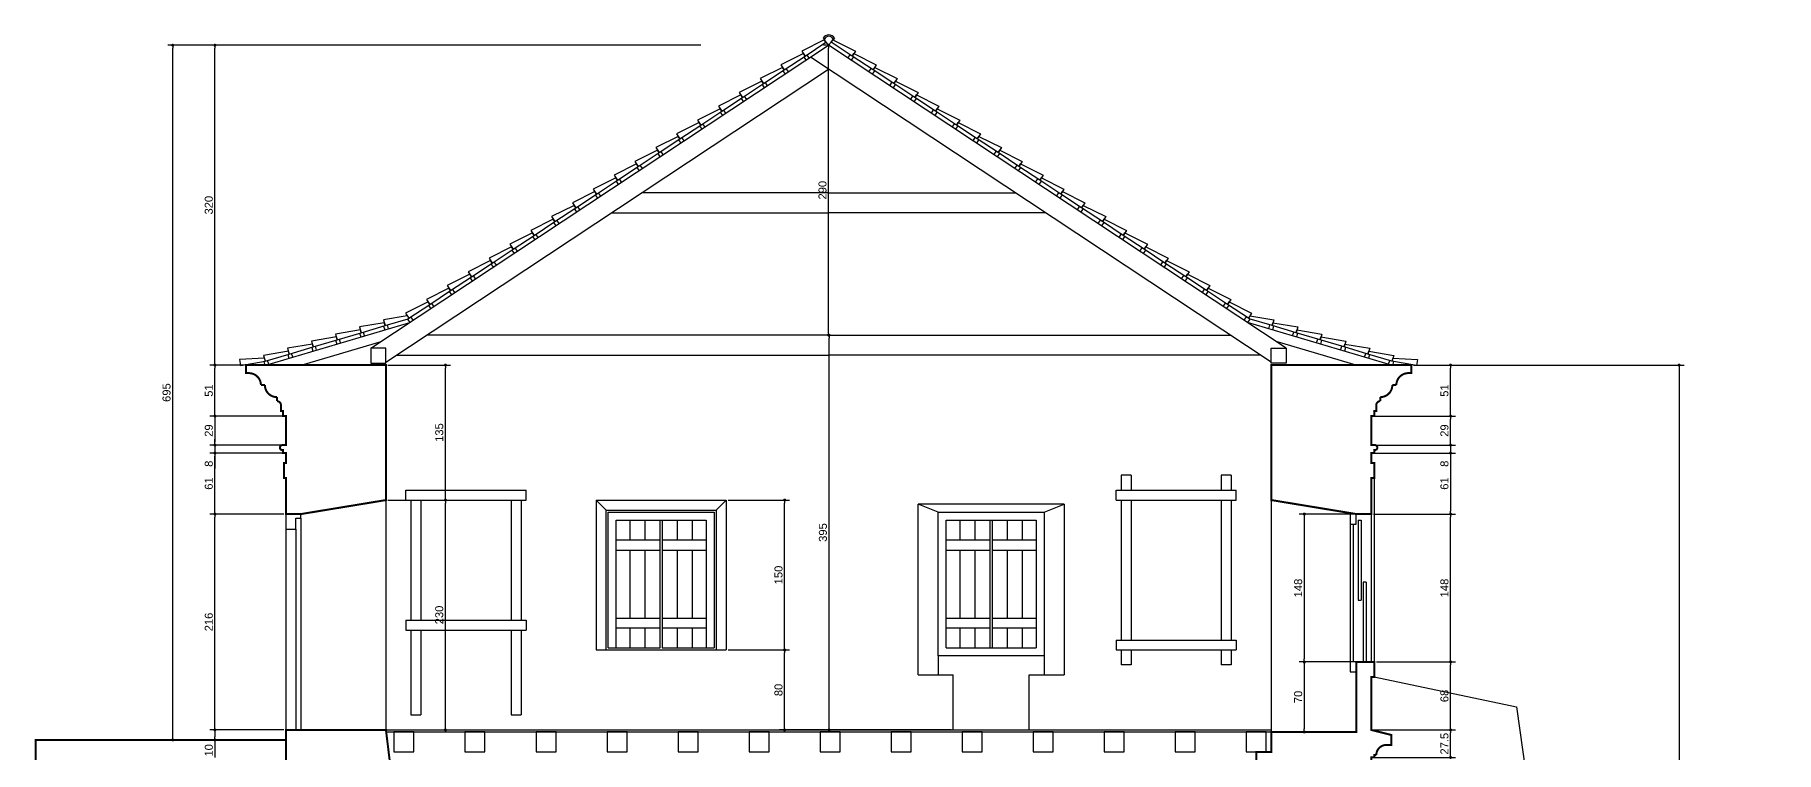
# Model space of a CAD drawing. Extents: x -6493 to 6606, y -1422 to 11651.
# Drawn here: x 2839 to 4580, y 2973 to 3690 of the extents above; entities that cross this region are included whole.
import ezdxf

# ---------------------------------------------------------------- set-up
doc = ezdxf.new("R2010")
doc.units = 0
doc.header["$PDMODE"] = 35
doc.layers.get('0').update_dxf_attribs({"linetype": 'CONTINUOUS'})
doc.layers.get('DEFPOINTS').update_dxf_attribs({"linetype": 'CONTINUOUS'})
for name, color, linetype in [('COTA', 7, 'CONTINUOUS'), ('PAREDE', 7, 'CONTINUOUS'), ('PAREDE_FINA', 7, 'CONTINUOUS')]:
    doc.layers.add(name, color=color, linetype=linetype)
doc.styles.add('TEXTO', font='ARIAL.TTF')
doc.dimstyles.new('COTA', dxfattribs={"dimtxt": 8, "dimasz": 3, "dimexe": 5, "dimexo": 2, "dimgap": 2, "dimtad": 1, "dimdec": 1, "dimdsep": 46, "dimtxsty": 'TEXTO', "dimblk1": 'DOT', "dimblk2": 'DOT', "dimsah": 1, "dimcen": 0, "dimclrd": 256, "dimclre": 256, "dimclrt": 256, "dimadec": 0, "dimazin": 0, "dimtfac": 1, "dimtdec": 4, "dimtmove": 0, "dimatfit": 3, "dimldrblk": 'DOT', "dimfxl": 1, "dimtolj": 1, "dimtzin": 0, "dimarcsym": 0})

# ---------------------------------------------------------------- blocks, each defined once
blk = doc.blocks.new('_DOT')
at = {"color": 0, "linetype": 'ByBlock'}
blk.add_line((-0.5, 0), (-1, 0), dxfattribs=at)
at = {"color": 0, "linetype": 'ByBlock', "const_width": 0.5}
blk.add_lwpolyline([(-0.25, 0, 1), (0.25, 0, 1)], format="xyb", close=True, dxfattribs=at)
blk = doc.blocks.new('*D229')
at = {"layer": 'COTA', "lineweight": -2}
for p, q in [((3088, 2994.9), (3014, 2994.9)), ((3088, 2984.9), (3014, 2984.9)), ((3019, 2991.9), (3019, 2987.9)), ((3019, 2984.9), (3019, 2967.2))]:
    blk.add_line(p, q, dxfattribs=at)
at = {"layer": 'DEFPOINTS', "color": 0}
for p in [(3090, 2994.9), (3019, 2984.9), (3090, 2984.9)]:
    blk.add_point(p, dxfattribs=at)
at = {"layer": 'COTA', "lineweight": -2, "xscale": 3, "yscale": 3, "zscale": 3}
for p, rotation in [((3019, 2994.9), 90), ((3019, 2984.9), 270)]:
    blk.add_blockref('_DOT', p, dxfattribs=dict(at, rotation=rotation))
at = {"layer": 'COTA', "insert": (3012.9, 2974.5), "char_height": 8, "attachment_point": 5, "rotation": 90, "style": 'TEXTO'}
blk.add_mtext('\\A1;10', dxfattribs=at)
blk = doc.blocks.new('*D230')
at = {"layer": 'COTA', "lineweight": -2}
for p, q in [((3088, 3210.9), (3014, 3210.9)), ((3019, 2997.9), (3019, 3207.9)), ((3088, 2994.9), (3014, 2994.9))]:
    blk.add_line(p, q, dxfattribs=at)
at = {"layer": 'DEFPOINTS', "color": 0}
for p in [(3019, 3210.9), (3090, 3210.9), (3090, 2994.9)]:
    blk.add_point(p, dxfattribs=at)
at = {"layer": 'COTA', "lineweight": -2, "xscale": 3, "yscale": 3, "zscale": 3}
for p, rotation in [((3019, 3210.9), 90), ((3019, 2994.9), 270)]:
    blk.add_blockref('_DOT', p, dxfattribs=dict(at, rotation=rotation))
at = {"layer": 'COTA', "insert": (3012.9, 3102.9), "char_height": 8, "attachment_point": 5, "rotation": 90, "style": 'TEXTO'}
blk.add_mtext('\\A1;216', dxfattribs=at)
blk = doc.blocks.new('*D231')
at = {"layer": 'COTA', "lineweight": -2}
for p, q in [((3088, 3271.9), (3014, 3271.9)), ((3019, 3213.9), (3019, 3268.9)), ((3088, 3210.9), (3014, 3210.9))]:
    blk.add_line(p, q, dxfattribs=at)
at = {"layer": 'DEFPOINTS', "color": 0}
for p in [(3019, 3271.9), (3090, 3271.9), (3090, 3210.9)]:
    blk.add_point(p, dxfattribs=at)
at = {"layer": 'COTA', "lineweight": -2, "xscale": 3, "yscale": 3, "zscale": 3}
for p, rotation in [((3019, 3271.9), 90), ((3019, 3210.9), 270)]:
    blk.add_blockref('_DOT', p, dxfattribs=dict(at, rotation=rotation))
at = {"layer": 'COTA', "insert": (3012.9, 3241.4), "char_height": 8, "attachment_point": 5, "rotation": 90, "style": 'TEXTO'}
blk.add_mtext('\\A1;61', dxfattribs=at)
blk = doc.blocks.new('*D232')
at = {"layer": 'COTA', "lineweight": -2}
for p, q in [((3088, 3279.9), (3014, 3279.9)), ((3019, 3282.9), (3019, 3285.9)), ((3019, 3279.9), (3019, 3271.9)), ((3088, 3271.9), (3014, 3271.9)), ((3019, 3268.9), (3019, 3256.6))]:
    blk.add_line(p, q, dxfattribs=at)
at = {"layer": 'DEFPOINTS', "color": 0}
for p in [(3090, 3279.9), (3019, 3271.9), (3090, 3271.9)]:
    blk.add_point(p, dxfattribs=at)
at = {"layer": 'COTA', "lineweight": -2, "xscale": 3, "yscale": 3, "zscale": 3}
for p, rotation in [((3019, 3279.9), 270), ((3019, 3271.9), 90)]:
    blk.add_blockref('_DOT', p, dxfattribs=dict(at, rotation=rotation))
at = {"layer": 'COTA', "insert": (3012.9, 3261.2), "char_height": 8, "attachment_point": 5, "rotation": 90, "style": 'TEXTO'}
blk.add_mtext('\\A1;8', dxfattribs=at)
blk = doc.blocks.new('*D233')
at = {"layer": 'COTA', "lineweight": -2}
for p, q in [((3088, 3308.9), (3014, 3308.9)), ((3019, 3305.9), (3019, 3282.9)), ((3088, 3279.9), (3014, 3279.9))]:
    blk.add_line(p, q, dxfattribs=at)
at = {"layer": 'DEFPOINTS', "color": 0}
for p in [(3090, 3308.9), (3019, 3279.9), (3090, 3279.9)]:
    blk.add_point(p, dxfattribs=at)
at = {"layer": 'COTA', "lineweight": -2, "xscale": 3, "yscale": 3, "zscale": 3}
for p, rotation in [((3019, 3308.9), 90), ((3019, 3279.9), 270)]:
    blk.add_blockref('_DOT', p, dxfattribs=dict(at, rotation=rotation))
at = {"layer": 'COTA', "insert": (3012.9, 3294.4), "char_height": 8, "attachment_point": 5, "rotation": 90, "style": 'TEXTO'}
blk.add_mtext('\\A1;29', dxfattribs=at)
blk = doc.blocks.new('*D234')
at = {"layer": 'COTA', "lineweight": -2}
for p, q in [((3048, 3359.9), (3014, 3359.9)), ((3019, 3311.9), (3019, 3356.9)), ((3088, 3308.9), (3014, 3308.9))]:
    blk.add_line(p, q, dxfattribs=at)
at = {"layer": 'DEFPOINTS', "color": 0}
for p in [(3019, 3359.9), (3050, 3359.9), (3090, 3308.9)]:
    blk.add_point(p, dxfattribs=at)
at = {"layer": 'COTA', "lineweight": -2, "xscale": 3, "yscale": 3, "zscale": 3}
for p, rotation in [((3019, 3359.9), 90), ((3019, 3308.9), 270)]:
    blk.add_blockref('_DOT', p, dxfattribs=dict(at, rotation=rotation))
at = {"layer": 'COTA', "insert": (3012.9, 3334.4), "char_height": 8, "attachment_point": 5, "rotation": 90, "style": 'TEXTO'}
blk.add_mtext('\\A1;51', dxfattribs=at)
blk = doc.blocks.new('*D235')
at = {"layer": 'COTA', "lineweight": -2}
for p, q in [((3504.9, 3679.9), (3014, 3679.9)), ((3019, 3362.9), (3019, 3676.9)), ((3048, 3359.9), (3014, 3359.9))]:
    blk.add_line(p, q, dxfattribs=at)
at = {"layer": 'DEFPOINTS', "color": 0}
for p in [(3019, 3679.9), (3506.9, 3679.9), (3050, 3359.9)]:
    blk.add_point(p, dxfattribs=at)
at = {"layer": 'COTA', "lineweight": -2, "xscale": 3, "yscale": 3, "zscale": 3}
for p, rotation in [((3019, 3679.9), 90), ((3019, 3359.9), 270)]:
    blk.add_blockref('_DOT', p, dxfattribs=dict(at, rotation=rotation))
at = {"layer": 'COTA', "insert": (3012.9, 3519.9), "char_height": 8, "attachment_point": 5, "rotation": 90, "style": 'TEXTO'}
blk.add_mtext('\\A1;320', dxfattribs=at)
blk = doc.blocks.new('*D236')
at = {"layer": 'COTA', "lineweight": -2}
for p, q in [((3192, 3224.9), (3254.4, 3224.9)), ((3249.4, 2997.9), (3249.4, 3221.9)), ((3192, 2994.9), (3254.4, 2994.9))]:
    blk.add_line(p, q, dxfattribs=at)
at = {"layer": 'DEFPOINTS', "color": 0}
for p in [(3190, 3224.9), (3249.4, 3224.9), (3190, 2994.9)]:
    blk.add_point(p, dxfattribs=at)
at = {"layer": 'COTA', "lineweight": -2, "xscale": 3, "yscale": 3, "zscale": 3}
for p, rotation in [((3249.4, 3224.9), 90), ((3249.4, 2994.9), 270)]:
    blk.add_blockref('_DOT', p, dxfattribs=dict(at, rotation=rotation))
at = {"layer": 'COTA', "insert": (3243.3, 3109.9), "char_height": 8, "attachment_point": 5, "rotation": 90, "style": 'TEXTO'}
blk.add_mtext('\\A1;230', dxfattribs=at)
blk = doc.blocks.new('*D237')
at = {"layer": 'COTA', "lineweight": -2}
for p, q in [((3192, 3359.9), (3254.4, 3359.9)), ((3249.4, 3227.9), (3249.4, 3356.9)), ((3192, 3224.9), (3254.4, 3224.9))]:
    blk.add_line(p, q, dxfattribs=at)
at = {"layer": 'DEFPOINTS', "color": 0}
for p in [(3190, 3359.9), (3249.4, 3359.9), (3190, 3224.9)]:
    blk.add_point(p, dxfattribs=at)
at = {"layer": 'COTA', "lineweight": -2, "xscale": 3, "yscale": 3, "zscale": 3}
for p, rotation in [((3249.4, 3359.9), 90), ((3249.4, 3224.9), 270)]:
    blk.add_blockref('_DOT', p, dxfattribs=dict(at, rotation=rotation))
at = {"layer": 'COTA', "insert": (3243.3, 3292.4), "char_height": 8, "attachment_point": 5, "rotation": 90, "style": 'TEXTO'}
blk.add_mtext('\\A1;135', dxfattribs=at)
blk = doc.blocks.new('*D238')
at = {"layer": 'COTA', "lineweight": -2}
for p, q in [((3532, 3074.9), (3593.5, 3074.9)), ((3588.5, 2997.9), (3588.5, 3071.9)), ((3755, 2994.9), (3583.5, 2994.9))]:
    blk.add_line(p, q, dxfattribs=at)
at = {"layer": 'DEFPOINTS', "color": 0}
for p in [(3530, 3074.9), (3588.5, 3074.9), (3757, 2994.9)]:
    blk.add_point(p, dxfattribs=at)
at = {"layer": 'COTA', "lineweight": -2, "xscale": 3, "yscale": 3, "zscale": 3}
for p, rotation in [((3588.5, 3074.9), 90), ((3588.5, 2994.9), 270)]:
    blk.add_blockref('_DOT', p, dxfattribs=dict(at, rotation=rotation))
at = {"layer": 'COTA', "insert": (3582.4, 3034.9), "char_height": 8, "attachment_point": 5, "rotation": 90, "style": 'TEXTO'}
blk.add_mtext('\\A1;80', dxfattribs=at)
blk = doc.blocks.new('*D239')
at = {"layer": 'COTA', "lineweight": -2}
for p, q in [((3532, 3224.9), (3593.5, 3224.9)), ((3588.5, 3077.9), (3588.5, 3221.9)), ((3532, 3074.9), (3593.5, 3074.9))]:
    blk.add_line(p, q, dxfattribs=at)
at = {"layer": 'DEFPOINTS', "color": 0}
for p in [(3530, 3224.9), (3588.5, 3224.9), (3530, 3074.9)]:
    blk.add_point(p, dxfattribs=at)
at = {"layer": 'COTA', "lineweight": -2, "xscale": 3, "yscale": 3, "zscale": 3}
for p, rotation in [((3588.5, 3224.9), 90), ((3588.5, 3074.9), 270)]:
    blk.add_blockref('_DOT', p, dxfattribs=dict(at, rotation=rotation))
at = {"layer": 'COTA', "insert": (3582.4, 3149.9), "char_height": 8, "attachment_point": 5, "rotation": 90, "style": 'TEXTO'}
blk.add_mtext('\\A1;150', dxfattribs=at)
blk = doc.blocks.new('*D240')
at = {"layer": 'COTA', "lineweight": -2}
for p, q in [((4158, 3062.9), (4103, 3062.9)), ((4108, 3059.9), (4108, 2995.9)), ((4158, 2992.9), (4103, 2992.9))]:
    blk.add_line(p, q, dxfattribs=at)
at = {"layer": 'DEFPOINTS', "color": 0}
for p in [(4160, 3062.9), (4108, 2992.9), (4160, 2992.9)]:
    blk.add_point(p, dxfattribs=at)
at = {"layer": 'COTA', "lineweight": -2, "xscale": 3, "yscale": 3, "zscale": 3}
for p, rotation in [((4108, 3062.9), 90), ((4108, 2992.9), 270)]:
    blk.add_blockref('_DOT', p, dxfattribs=dict(at, rotation=rotation))
at = {"layer": 'COTA', "insert": (4101.9, 3027.9), "char_height": 8, "attachment_point": 5, "rotation": 90, "style": 'TEXTO'}
blk.add_mtext('\\A1;70', dxfattribs=at)
blk = doc.blocks.new('*D241')
at = {"layer": 'COTA', "lineweight": -2}
for p, q in [((4158, 3210.9), (4103, 3210.9)), ((4108, 3207.9), (4108, 3065.9)), ((4158, 3062.9), (4103, 3062.9))]:
    blk.add_line(p, q, dxfattribs=at)
at = {"layer": 'DEFPOINTS', "color": 0}
for p in [(4160, 3210.9), (4108, 3062.9), (4160, 3062.9)]:
    blk.add_point(p, dxfattribs=at)
at = {"layer": 'COTA', "lineweight": -2, "xscale": 3, "yscale": 3, "zscale": 3}
for p, rotation in [((4108, 3210.9), 90), ((4108, 3062.9), 270)]:
    blk.add_blockref('_DOT', p, dxfattribs=dict(at, rotation=rotation))
at = {"layer": 'COTA', "insert": (4101.9, 3136.9), "char_height": 8, "attachment_point": 5, "rotation": 90, "style": 'TEXTO'}
blk.add_mtext('\\A1;148', dxfattribs=at)
blk = doc.blocks.new('*D242')
at = {"layer": 'COTA', "lineweight": -2}
for p, q in [((3502.9, 3679.9), (2971.8, 3679.9)), ((2976.8, 2987.9), (2976.8, 3676.9)), ((3088, 2984.9), (2971.8, 2984.9))]:
    blk.add_line(p, q, dxfattribs=at)
at = {"layer": 'DEFPOINTS', "color": 0}
for p in [(2976.8, 3679.9), (3504.9, 3679.9), (3090, 2984.9)]:
    blk.add_point(p, dxfattribs=at)
at = {"layer": 'COTA', "lineweight": -2, "xscale": 3, "yscale": 3, "zscale": 3}
for p, rotation in [((2976.8, 3679.9), 90), ((2976.8, 2984.9), 270)]:
    blk.add_blockref('_DOT', p, dxfattribs=dict(at, rotation=rotation))
at = {"layer": 'COTA', "insert": (2970.7, 3332.4), "char_height": 8, "attachment_point": 5, "rotation": 90, "style": 'TEXTO'}
blk.add_mtext('\\A1;695', dxfattribs=at)
blk = doc.blocks.new('*D248')
at = {"layer": 'COTA', "lineweight": -2}
for p, q in [((4177, 2994.9), (4259.2, 2994.9)), ((4254.2, 2970.4), (4254.2, 2991.9)), ((4177, 2967.4), (4259.2, 2967.4))]:
    blk.add_line(p, q, dxfattribs=at)
at = {"layer": 'DEFPOINTS', "color": 0}
for p in [(4175, 2994.9), (4254.2, 2994.9), (4175, 2967.4)]:
    blk.add_point(p, dxfattribs=at)
at = {"layer": 'COTA', "lineweight": -2, "xscale": 3, "yscale": 3, "zscale": 3}
for p, rotation in [((4254.2, 2994.9), 90), ((4254.2, 2967.4), 270)]:
    blk.add_blockref('_DOT', p, dxfattribs=dict(at, rotation=rotation))
at = {"layer": 'COTA', "insert": (4248.1, 2981.1), "char_height": 8, "attachment_point": 5, "rotation": 90, "style": 'TEXTO'}
blk.add_mtext('\\A1;27.5', dxfattribs=at)
blk = doc.blocks.new('*D249')
at = {"layer": 'COTA', "lineweight": -2}
for p, q in [((4180, 3062.9), (4259.2, 3062.9)), ((4254.2, 2997.9), (4254.2, 3059.9)), ((4177, 2994.9), (4259.2, 2994.9))]:
    blk.add_line(p, q, dxfattribs=at)
at = {"layer": 'DEFPOINTS', "color": 0}
for p in [(4178, 3062.9), (4254.2, 3062.9), (4175, 2994.9)]:
    blk.add_point(p, dxfattribs=at)
at = {"layer": 'COTA', "lineweight": -2, "xscale": 3, "yscale": 3, "zscale": 3}
for p, rotation in [((4254.2, 3062.9), 90), ((4254.2, 2994.9), 270)]:
    blk.add_blockref('_DOT', p, dxfattribs=dict(at, rotation=rotation))
at = {"layer": 'COTA', "insert": (4248.1, 3028.9), "char_height": 8, "attachment_point": 5, "rotation": 90, "style": 'TEXTO'}
blk.add_mtext('\\A1;68', dxfattribs=at)
blk = doc.blocks.new('*D250')
at = {"layer": 'COTA', "lineweight": -2}
for p, q in [((4177, 3210.9), (4259.2, 3210.9)), ((4254.2, 3065.9), (4254.2, 3207.9)), ((4182, 3062.9), (4259.2, 3062.9))]:
    blk.add_line(p, q, dxfattribs=at)
at = {"layer": 'DEFPOINTS', "color": 0}
for p in [(4175, 3210.9), (4254.2, 3210.9), (4180, 3062.9)]:
    blk.add_point(p, dxfattribs=at)
at = {"layer": 'COTA', "lineweight": -2, "xscale": 3, "yscale": 3, "zscale": 3}
for p, rotation in [((4254.2, 3210.9), 90), ((4254.2, 3062.9), 270)]:
    blk.add_blockref('_DOT', p, dxfattribs=dict(at, rotation=rotation))
at = {"layer": 'COTA', "insert": (4248.1, 3136.9), "char_height": 8, "attachment_point": 5, "rotation": 90, "style": 'TEXTO'}
blk.add_mtext('\\A1;148', dxfattribs=at)
blk = doc.blocks.new('*D251')
at = {"layer": 'COTA', "lineweight": -2}
for p, q in [((4177, 3271.9), (4259.2, 3271.9)), ((4254.2, 3268.9), (4254.2, 3213.9)), ((4177, 3210.9), (4259.2, 3210.9))]:
    blk.add_line(p, q, dxfattribs=at)
at = {"layer": 'DEFPOINTS', "color": 0}
for p in [(4175, 3271.9), (4175, 3210.9), (4254.2, 3210.9)]:
    blk.add_point(p, dxfattribs=at)
at = {"layer": 'COTA', "lineweight": -2, "xscale": 3, "yscale": 3, "zscale": 3}
for p, rotation in [((4254.2, 3271.9), 90), ((4254.2, 3210.9), 270)]:
    blk.add_blockref('_DOT', p, dxfattribs=dict(at, rotation=rotation))
at = {"layer": 'COTA', "insert": (4248.1, 3241.4), "char_height": 8, "attachment_point": 5, "rotation": 90, "style": 'TEXTO'}
blk.add_mtext('\\A1;61', dxfattribs=at)
blk = doc.blocks.new('*D252')
at = {"layer": 'COTA', "lineweight": -2}
for p, q in [((4177, 3279.9), (4259.2, 3279.9)), ((4254.2, 3282.9), (4254.2, 3285.9)), ((4254.2, 3279.9), (4254.2, 3271.9)), ((4177, 3271.9), (4259.2, 3271.9)), ((4254.2, 3268.9), (4254.2, 3256.6))]:
    blk.add_line(p, q, dxfattribs=at)
at = {"layer": 'DEFPOINTS', "color": 0}
for p in [(4175, 3279.9), (4175, 3271.9), (4254.2, 3271.9)]:
    blk.add_point(p, dxfattribs=at)
at = {"layer": 'COTA', "lineweight": -2, "xscale": 3, "yscale": 3, "zscale": 3}
for p, rotation in [((4254.2, 3279.9), 270), ((4254.2, 3271.9), 90)]:
    blk.add_blockref('_DOT', p, dxfattribs=dict(at, rotation=rotation))
at = {"layer": 'COTA', "insert": (4248.1, 3261.2), "char_height": 8, "attachment_point": 5, "rotation": 90, "style": 'TEXTO'}
blk.add_mtext('\\A1;8', dxfattribs=at)
blk = doc.blocks.new('*D253')
at = {"layer": 'COTA', "lineweight": -2}
for p, q in [((4177, 3308.9), (4259.2, 3308.9)), ((4254.2, 3282.9), (4254.2, 3305.9)), ((4177, 3279.9), (4259.2, 3279.9))]:
    blk.add_line(p, q, dxfattribs=at)
at = {"layer": 'DEFPOINTS', "color": 0}
for p in [(4175, 3308.9), (4254.2, 3308.9), (4175, 3279.9)]:
    blk.add_point(p, dxfattribs=at)
at = {"layer": 'COTA', "lineweight": -2, "xscale": 3, "yscale": 3, "zscale": 3}
for p, rotation in [((4254.2, 3308.9), 90), ((4254.2, 3279.9), 270)]:
    blk.add_blockref('_DOT', p, dxfattribs=dict(at, rotation=rotation))
at = {"layer": 'COTA', "insert": (4248.1, 3294.4), "char_height": 8, "attachment_point": 5, "rotation": 90, "style": 'TEXTO'}
blk.add_mtext('\\A1;29', dxfattribs=at)
blk = doc.blocks.new('*D254')
at = {"layer": 'COTA', "lineweight": -2}
for p, q in [((4217, 3359.9), (4259.2, 3359.9)), ((4254.2, 3311.9), (4254.2, 3356.9)), ((4177, 3308.9), (4259.2, 3308.9))]:
    blk.add_line(p, q, dxfattribs=at)
at = {"layer": 'DEFPOINTS', "color": 0}
for p in [(4215, 3359.9), (4254.2, 3359.9), (4175, 3308.9)]:
    blk.add_point(p, dxfattribs=at)
at = {"layer": 'COTA', "lineweight": -2, "xscale": 3, "yscale": 3, "zscale": 3}
for p, rotation in [((4254.2, 3359.9), 90), ((4254.2, 3308.9), 270)]:
    blk.add_blockref('_DOT', p, dxfattribs=dict(at, rotation=rotation))
at = {"layer": 'COTA', "insert": (4248.1, 3334.4), "char_height": 8, "attachment_point": 5, "rotation": 90, "style": 'TEXTO'}
blk.add_mtext('\\A1;51', dxfattribs=at)
blk = doc.blocks.new('*D255')
at = {"layer": 'COTA', "lineweight": -2}
for p, q in [((4217, 3359.9), (4487.6, 3359.9)), ((4482.6, 3356.9), (4482.6, 2278.9)), ((4437, 2275.9), (4487.6, 2275.9))]:
    blk.add_line(p, q, dxfattribs=at)
at = {"layer": 'DEFPOINTS', "color": 0}
for p in [(4215, 3359.9), (4435, 2275.9), (4482.6, 2275.9)]:
    blk.add_point(p, dxfattribs=at)
at = {"layer": 'COTA', "lineweight": -2, "xscale": 3, "yscale": 3, "zscale": 3}
for p, rotation in [((4482.6, 3359.9), 90), ((4482.6, 2275.9), 270)]:
    blk.add_blockref('_DOT', p, dxfattribs=dict(at, rotation=rotation))
at = {"layer": 'COTA', "insert": (4476.5, 2817.9), "char_height": 8, "attachment_point": 5, "rotation": 90, "style": 'TEXTO'}
blk.add_mtext('\\A1;1084', dxfattribs=at)
blk = doc.blocks.new('*D257')
at = {"layer": 'COTA', "lineweight": -2}
for p, q in [((3632.9, 2997.9), (3632.9, 3386.9)), ((3634.5, 3389.9), (3637.9, 3389.9)), ((3755, 2994.9), (3627.9, 2994.9))]:
    blk.add_line(p, q, dxfattribs=at)
at = {"layer": 'DEFPOINTS', "color": 0}
for p in [(3632.5, 3389.9), (3632.9, 3389.9), (3757, 2994.9)]:
    blk.add_point(p, dxfattribs=at)
at = {"layer": 'COTA', "lineweight": -2, "xscale": 3, "yscale": 3, "zscale": 3}
for p, rotation in [((3632.9, 3389.9), 90), ((3632.9, 2994.9), 270)]:
    blk.add_blockref('_DOT', p, dxfattribs=dict(at, rotation=rotation))
at = {"layer": 'COTA', "insert": (3626.8, 3192.4), "char_height": 8, "attachment_point": 5, "rotation": 90, "style": 'TEXTO'}
blk.add_mtext('\\A1;395', dxfattribs=at)
blk = doc.blocks.new('*D258')
at = {"layer": 'COTA', "lineweight": -2}
for p, q in [((3630.5, 3679.9), (3627.5, 3679.9)), ((3632.5, 3392.9), (3632.5, 3676.9)), ((3630.5, 3389.9), (3627.5, 3389.9))]:
    blk.add_line(p, q, dxfattribs=at)
at = {"layer": 'DEFPOINTS', "color": 0}
for p in [(3632.5, 3679.9), (3632.5, 3679.9), (3632.5, 3389.9)]:
    blk.add_point(p, dxfattribs=at)
at = {"layer": 'COTA', "lineweight": -2, "xscale": 3, "yscale": 3, "zscale": 3}
for p, rotation in [((3632.5, 3679.9), 90), ((3632.5, 3389.9), 270)]:
    blk.add_blockref('_DOT', p, dxfattribs=dict(at, rotation=rotation))
at = {"layer": 'COTA', "insert": (3626.4, 3534.9), "char_height": 8, "attachment_point": 5, "rotation": 90, "style": 'TEXTO'}
blk.add_mtext('\\A1;290', dxfattribs=at)

msp = doc.modelspace()

# ---------------------------------------------------------------- linework, layer by layer
at = {"layer": 'PAREDE', "const_width": 2}
for points in [[(3087.98, 3246.87), (3089.98, 3246.87), (3089.98, 3210.87), (3104.98, 3210.87), (3189.98, 3224.87), (3189.98, 3359.87), (3089.98, 3359.87), (3049.98, 3359.87), (3049.98, 3351.87), (3052.98, 3351.87, -0.4142136), (3064.98, 3339.87), (3068.98, 3339.87, 0.4142136), (3080.98, 3327.87), (3080.98, 3323.87, -0.4142136), (3084.98, 3319.87), (3084.98, 3313.87), (3086.98, 3313.87), (3086.98, 3308.87), (3089.98, 3308.87), (3089.98, 3279.87), (3086.48, 3279.87, 1), (3086.48, 3274.87), (3086.98, 3274.87), (3086.98, 3271.87), (3089.98, 3271.87), (3089.98, 3261.87), (3087.98, 3261.87)], [(4177.98, 3246.87), (4174.98, 3246.87), (4174.98, 3210.87), (4159.98, 3210.87), (4074.98, 3224.87), (4074.98, 3359.87), (4174.98, 3359.87), (4214.98, 3359.87), (4214.98, 3351.87), (4211.98, 3351.87, 0.4142136), (4199.98, 3339.87), (4195.98, 3339.87, -0.4142136), (4183.98, 3327.87), (4183.98, 3323.87, 0.4142136), (4179.98, 3319.87), (4179.98, 3313.87), (4177.98, 3313.87), (4177.98, 3308.87), (4174.98, 3308.87), (4174.98, 3279.87), (4178.48, 3279.87, -1), (4178.48, 3274.87), (4177.98, 3274.87), (4177.98, 3271.87), (4174.98, 3271.87), (4174.98, 3261.87), (4177.98, 3261.87)], [(4159.98, 2992.87), (4159.98, 3062.87), (4177.98, 3062.87), (4177.98, 3047.87), (4174.98, 3047.87), (4174.98, 2994.87), (4194.98, 2989.87), (4194.98, 2979.87), (4189.98, 2979.87, 0.4142136), (4179.98, 2969.87), (4177.98, 2969.87), (4177.98, 2967.37), (4174.98, 2967.37), (4174.98, 2918.87), (4059.98, 2918.87), (4059.98, 2972.87), (4074.98, 2972.87), (4074.98, 2992.87)]]:
    msp.add_lwpolyline(points, format="xyb", close=True, dxfattribs=at)
msp.add_lwpolyline([(3089.98, 2255.87), (3279.98, 2255.87), (3189.98, 2994.87), (3089.98, 2994.87)], close=True, dxfattribs=at)
msp.add_lwpolyline([(3273.29, 2310.87), (3707.98, 2310.87), (3707.98, 2299.87), (4177.98, 2299.87), (4177.98, 2275.87), (4578.67, 2275.87), (4578.67, 2105.87), (3089.98, 2105.87), (2839.98, 2105.87), (2839.98, 2984.87), (3089.98, 2984.87)], dxfattribs=at)
at = {"layer": 'PAREDE_FINA'}
for points in [[(3174.98, 3376.87), (3632.48, 3679.87)], [(3605.64, 3674.08), (3608.95, 3669.08), (3629.79, 3682.88), (3628.14, 3685.39), (3605.64, 3674.08)], [(3627.05, 3686.85), (3628.19, 3685.67)], [(3637.22, 3685.67), (3632.48, 3679.87), (3628.19, 3685.67)], [(4089.98, 3376.87), (3632.48, 3679.87)], [(3659.33, 3674.08), (3656.02, 3669.08), (3635.17, 3682.88), (3636.83, 3685.39), (3659.33, 3674.08)], [(3638.36, 3686.85), (3637.22, 3685.67)], [(3189.98, 3362.82), (3632.48, 3655.88)], [(3563.95, 3646.47), (3567.26, 3641.47), (3588.11, 3655.28), (3586.45, 3657.78), (3563.95, 3646.47)], [(3584.79, 3660.28), (3588.11, 3655.28), (3608.95, 3669.08), (3607.29, 3671.58), (3584.79, 3660.28)], [(3592.29, 3653.25), (3590.08, 3656.59)], [(3607.59, 3668.18), (3609.8, 3664.85)], [(3613.14, 3667.06), (3610.93, 3670.39)], [(4074.98, 3362.82), (3614.37, 3667.88)], [(3651.83, 3667.06), (3654.04, 3670.39)], [(3657.38, 3668.18), (3655.17, 3664.85)], [(3680.17, 3660.28), (3676.86, 3655.28), (3656.02, 3669.08), (3657.67, 3671.58), (3680.17, 3660.28)], [(3672.67, 3653.25), (3674.88, 3656.59)], [(3701.02, 3646.47), (3697.7, 3641.47), (3676.86, 3655.28), (3678.52, 3657.78), (3701.02, 3646.47)], [(3543.11, 3632.67), (3546.42, 3627.67), (3567.26, 3641.47), (3565.61, 3643.97), (3543.11, 3632.67)], [(3565.91, 3640.57), (3568.11, 3637.24)], [(3571.45, 3639.45), (3569.24, 3642.78)], [(3586.75, 3654.38), (3588.96, 3651.04)], [(3678.22, 3654.38), (3676.01, 3651.04)], [(3693.52, 3639.45), (3695.73, 3642.78)], [(3699.06, 3640.57), (3696.85, 3637.24)], [(3721.86, 3632.67), (3718.55, 3627.67), (3697.7, 3641.47), (3699.36, 3643.97), (3721.86, 3632.67)], [(3522.26, 3618.87), (3525.58, 3613.86), (3546.42, 3627.67), (3544.76, 3630.17), (3522.26, 3618.87)], [(3545.06, 3626.77), (3547.27, 3623.43)], [(3550.61, 3625.64), (3548.4, 3628.98)], [(3714.36, 3625.64), (3716.57, 3628.98)], [(3719.91, 3626.77), (3717.7, 3623.43)], [(3742.7, 3618.87), (3739.39, 3613.86), (3718.55, 3627.67), (3720.2, 3630.17), (3742.7, 3618.87)], [(3501.42, 3605.06), (3504.73, 3600.06), (3525.58, 3613.86), (3523.92, 3616.36), (3501.42, 3605.06)], [(3524.22, 3612.96), (3526.43, 3609.63)], [(3529.76, 3611.84), (3527.55, 3615.17)], [(3735.2, 3611.84), (3737.41, 3615.17)], [(3740.75, 3612.96), (3738.54, 3609.63)], [(3763.55, 3605.06), (3760.23, 3600.06), (3739.39, 3613.86), (3741.05, 3616.36), (3763.55, 3605.06)], [(3459.73, 3577.45), (3463.05, 3572.45), (3483.89, 3586.25), (3482.23, 3588.76), (3459.73, 3577.45)], [(3480.58, 3591.26), (3483.89, 3586.25), (3504.73, 3600.06), (3503.08, 3602.56), (3480.58, 3591.26)], [(3488.08, 3584.23), (3485.87, 3587.56)], [(3503.38, 3599.16), (3505.58, 3595.82)], [(3508.92, 3598.03), (3506.71, 3601.37)], [(3756.05, 3598.03), (3758.26, 3601.37)], [(3761.59, 3599.16), (3759.38, 3595.82)], [(3784.39, 3591.26), (3781.08, 3586.25), (3760.23, 3600.06), (3761.89, 3602.56), (3784.39, 3591.26)], [(3776.89, 3584.23), (3779.1, 3587.56)], [(3805.23, 3577.45), (3801.92, 3572.45), (3781.08, 3586.25), (3782.73, 3588.76), (3805.23, 3577.45)], [(3438.89, 3563.65), (3442.2, 3558.65), (3463.05, 3572.45), (3461.39, 3574.95), (3438.89, 3563.65)], [(3461.69, 3571.55), (3463.9, 3568.22)], [(3467.23, 3570.42), (3465.02, 3573.76)], [(3482.53, 3585.36), (3484.74, 3582.02)], [(3782.43, 3585.36), (3780.23, 3582.02)], [(3797.73, 3570.42), (3799.94, 3573.76)], [(3803.28, 3571.55), (3801.07, 3568.22)], [(3826.08, 3563.65), (3822.76, 3558.65), (3801.92, 3572.45), (3803.58, 3574.95), (3826.08, 3563.65)], [(3418.05, 3549.84), (3421.36, 3544.84), (3442.2, 3558.65), (3440.55, 3561.15), (3418.05, 3549.84)], [(3440.85, 3557.75), (3443.05, 3554.41)], [(3446.39, 3556.62), (3444.18, 3559.96)], [(3818.58, 3556.62), (3820.79, 3559.96)], [(3824.12, 3557.75), (3821.91, 3554.41)], [(3846.92, 3549.84), (3843.61, 3544.84), (3822.76, 3558.65), (3824.42, 3561.15), (3846.92, 3549.84)], [(3397.2, 3536.04), (3400.52, 3531.04), (3421.36, 3544.84), (3419.7, 3547.34), (3397.2, 3536.04)], [(3420, 3543.94), (3422.21, 3540.61)], [(3425.55, 3542.82), (3423.34, 3546.15)], [(3839.42, 3542.82), (3841.63, 3546.15)], [(3844.96, 3543.94), (3842.76, 3540.61)], [(3867.76, 3536.04), (3864.45, 3531.04), (3843.61, 3544.84), (3845.26, 3547.34), (3867.76, 3536.04)], [(3355.52, 3508.43), (3358.83, 3503.43), (3379.67, 3517.23), (3378.02, 3519.73), (3355.52, 3508.43)], [(3376.36, 3522.23), (3379.67, 3517.23), (3400.52, 3531.04), (3398.86, 3533.54), (3376.36, 3522.23)], [(3378.32, 3516.33), (3380.52, 3513)], [(3383.86, 3515.21), (3381.65, 3518.54)], [(3399.16, 3530.14), (3401.37, 3526.8)], [(3404.7, 3529.01), (3402.49, 3532.35)], [(3632.48, 3532.37), (3445.99, 3532.37)], [(3632.48, 3532.37), (3818.97, 3532.37)], [(3860.26, 3529.01), (3862.47, 3532.35)], [(3865.81, 3530.14), (3863.6, 3526.8)], [(3888.61, 3522.23), (3885.29, 3517.23), (3864.45, 3531.04), (3866.11, 3533.54), (3888.61, 3522.23)], [(3881.11, 3515.21), (3883.32, 3518.54)], [(3886.65, 3516.33), (3884.44, 3513)], [(3909.45, 3508.43), (3906.14, 3503.43), (3885.29, 3517.23), (3886.95, 3519.73), (3909.45, 3508.43)], [(3334.67, 3494.63), (3337.99, 3489.62), (3358.83, 3503.43), (3357.17, 3505.93), (3334.67, 3494.63)], [(3357.47, 3502.53), (3359.68, 3499.19)], [(3363.02, 3501.4), (3360.81, 3504.74)], [(3415.8, 3512.37), (3632.48, 3512.37)], [(3849.17, 3512.37), (3632.48, 3512.37)], [(3901.95, 3501.4), (3904.16, 3504.74)], [(3907.49, 3502.53), (3905.29, 3499.19)], [(3930.29, 3494.63), (3926.98, 3489.62), (3906.14, 3503.43), (3907.79, 3505.93), (3930.29, 3494.63)], [(3313.83, 3480.82), (3317.14, 3475.82), (3337.99, 3489.62), (3336.33, 3492.13), (3313.83, 3480.82)], [(3336.63, 3488.72), (3338.84, 3485.39)], [(3342.17, 3487.6), (3339.96, 3490.93)], [(3922.79, 3487.6), (3925, 3490.93)], [(3928.34, 3488.72), (3926.13, 3485.39)], [(3951.14, 3480.82), (3947.82, 3475.82), (3926.98, 3489.62), (3928.64, 3492.13), (3951.14, 3480.82)], [(3272.14, 3453.21), (3275.46, 3448.21), (3296.3, 3462.02), (3294.64, 3464.52), (3272.14, 3453.21)], [(3292.99, 3467.02), (3296.3, 3462.02), (3317.14, 3475.82), (3315.49, 3478.32), (3292.99, 3467.02)], [(3315.79, 3474.92), (3318, 3471.59)], [(3321.33, 3473.79), (3319.12, 3477.13)], [(3943.64, 3473.79), (3945.85, 3477.13)], [(3949.18, 3474.92), (3946.97, 3471.59)], [(3971.98, 3467.02), (3968.67, 3462.02), (3947.82, 3475.82), (3949.48, 3478.32), (3971.98, 3467.02)], [(3992.82, 3453.21), (3989.51, 3448.21), (3968.67, 3462.02), (3970.32, 3464.52), (3992.82, 3453.21)], [(3251.3, 3439.41), (3254.61, 3434.41), (3275.46, 3448.21), (3273.8, 3450.71), (3251.3, 3439.41)], [(3274.1, 3447.31), (3276.31, 3443.98)], [(3279.64, 3446.19), (3277.44, 3449.52)], [(3294.94, 3461.12), (3297.15, 3457.78)], [(3300.49, 3459.99), (3298.28, 3463.32)], [(3964.48, 3459.99), (3966.69, 3463.32)], [(3970.02, 3461.12), (3967.81, 3457.78)], [(3985.32, 3446.19), (3987.53, 3449.52)], [(3990.87, 3447.31), (3988.66, 3443.98)], [(4013.67, 3439.41), (4010.35, 3434.41), (3989.51, 3448.21), (3991.17, 3450.71), (4013.67, 3439.41)], [(3230.46, 3425.6), (3233.77, 3420.6), (3254.61, 3434.41), (3252.96, 3436.91), (3230.46, 3425.6)], [(3253.26, 3433.51), (3255.47, 3430.17)], [(3258.8, 3432.38), (3256.59, 3435.72)], [(4006.17, 3432.38), (4008.38, 3435.72)], [(4011.71, 3433.51), (4009.5, 3430.17)], [(4034.51, 3425.6), (4031.2, 3420.6), (4010.35, 3434.41), (4012.01, 3436.91), (4034.51, 3425.6)], [(3209.61, 3411.8), (3212.93, 3406.8), (3233.77, 3420.6), (3232.11, 3423.1), (3209.61, 3411.8)], [(3232.41, 3419.7), (3234.62, 3416.37)], [(3237.96, 3418.58), (3235.75, 3421.91)], [(4027.01, 3418.58), (4029.22, 3421.91)], [(4032.55, 3419.7), (4030.34, 3416.37)], [(4055.35, 3411.8), (4052.04, 3406.8), (4031.2, 3420.6), (4032.85, 3423.1), (4055.35, 3411.8)], [(3069.98, 3359.87), (3213.78, 3402.56)], [(3139.55, 3390.96), (3141.26, 3385.2), (3165.22, 3392.32), (3164.37, 3395.2), (3139.55, 3390.96)], [(3163.52, 3398.07), (3165.22, 3392.32), (3189.19, 3399.44), (3188.34, 3402.31), (3163.52, 3398.07)], [(3211.3, 3409.26), (3187.48, 3405.19)], [(3187.48, 3405.19), (3189.19, 3399.44), (3212.07, 3406.23)], [(3187.63, 3398.97), (3188.77, 3395.14)], [(3192.6, 3396.28), (3191.46, 3400.11)], [(3211.57, 3405.9), (3212.93, 3406.8)], [(3211.57, 3405.9), (3213.78, 3402.56)], [(3217.11, 3404.77), (3214.91, 3408.11)], [(4047.85, 3404.77), (4050.06, 3408.11)], [(4053.4, 3405.9), (4051.19, 3402.56)], [(4194.98, 3359.87), (4051.19, 3402.56)], [(4053.4, 3405.9), (4052.04, 3406.8)], [(4077.49, 3405.19), (4075.78, 3399.44), (4052.9, 3406.23)], [(4053.67, 3409.26), (4077.49, 3405.19)], [(4072.37, 3396.28), (4073.5, 3400.11)], [(4101.45, 3398.07), (4099.74, 3392.32), (4075.78, 3399.44), (4076.63, 3402.31), (4101.45, 3398.07)], [(4077.34, 3398.97), (4076.2, 3395.14)], [(4125.42, 3390.96), (4123.71, 3385.2), (4099.74, 3392.32), (4100.6, 3395.2), (4125.42, 3390.96)], [(3091.62, 3376.72), (3093.33, 3370.97), (3117.29, 3378.09), (3116.44, 3380.96), (3091.62, 3376.72)], [(3105.12, 3359.87), (3185.23, 3383.66)], [(3115.58, 3383.84), (3117.29, 3378.09), (3141.26, 3385.2), (3140.4, 3388.08), (3115.58, 3383.84)], [(3115.73, 3377.63), (3116.87, 3373.79)], [(3120.7, 3374.93), (3119.57, 3378.76)], [(3139.7, 3384.74), (3140.84, 3380.91)], [(3144.67, 3382.04), (3143.53, 3385.88)], [(3163.66, 3391.86), (3164.8, 3388.02)], [(3168.64, 3389.16), (3167.5, 3392.99)], [(3632.48, 3389.87), (3230.83, 3389.87)], [(3632.48, 3389.87), (4034.13, 3389.87)], [(4159.85, 3359.87), (4079.74, 3383.66)], [(4096.33, 3389.16), (4097.47, 3392.99)], [(4101.3, 3391.86), (4100.17, 3388.02)], [(4120.3, 3382.04), (4121.44, 3385.88)], [(4149.38, 3383.84), (4147.68, 3378.09), (4123.71, 3385.2), (4124.56, 3388.08), (4149.38, 3383.84)], [(4125.27, 3384.74), (4124.13, 3380.91)], [(4144.26, 3374.93), (4145.4, 3378.76)], [(4173.35, 3376.72), (4171.64, 3370.97), (4147.68, 3378.09), (4148.53, 3380.96), (4173.35, 3376.72)], [(4149.24, 3377.63), (4148.1, 3373.79)], [(3068.49, 3366.79), (3043.7, 3365.46)], [(3043.7, 3365.46), (3044.73, 3359.55), (3069.36, 3363.86)], [(3067.65, 3369.61), (3069.36, 3363.86), (3093.33, 3370.97), (3092.47, 3373.85), (3067.65, 3369.61)], [(3067.8, 3363.39), (3068.94, 3359.56)], [(3072.77, 3360.7), (3071.63, 3364.53)], [(3091.76, 3370.51), (3092.9, 3366.67)], [(3096.74, 3367.81), (3095.6, 3371.65)], [(3200.63, 3369.87), (3632.48, 3369.87)], [(4064.33, 3369.87), (3632.48, 3369.87)], [(4168.23, 3367.81), (4169.37, 3371.65)], [(4197.32, 3369.61), (4195.61, 3363.86), (4171.64, 3370.97), (4172.5, 3373.85), (4197.32, 3369.61)], [(4173.2, 3370.51), (4172.06, 3366.67)], [(4192.19, 3360.7), (4193.33, 3364.53)], [(4221.27, 3365.46), (4220.23, 3359.55), (4195.61, 3363.86)], [(4197.17, 3363.39), (4196.03, 3359.56)], [(4196.48, 3366.79), (4221.27, 3365.46)], [(3924.98, 3249.87), (3924.98, 3234.87)], [(3934.98, 3249.87), (3924.98, 3249.87)], [(3934.98, 3249.87), (3934.98, 3234.87)], [(4024.98, 3249.87), (4024.98, 3234.87)], [(4034.98, 3249.87), (4024.98, 3249.87)], [(4034.98, 3249.87), (4034.98, 3234.87)], [(4177.98, 3246.87), (4177.98, 3062.87)], [(3189.98, 3224.87), (3189.98, 2994.87)], [(3209.98, 3234.87), (3329.98, 3234.87)], [(3209.98, 3224.87), (3209.98, 3234.87)], [(3209.98, 3224.87), (3329.98, 3224.87)], [(3214.98, 3224.87), (3214.98, 3104.87)], [(3224.98, 3224.87), (3224.98, 3104.87)], [(3314.98, 3224.87), (3314.98, 3104.87)], [(3324.98, 3224.87), (3324.98, 3104.87)], [(3329.98, 3224.87), (3329.98, 3234.87)], [(3399.98, 3224.87), (3399.98, 3074.87)], [(3399.98, 3224.87), (3529.98, 3224.87)], [(3409.98, 3214.87), (3399.98, 3224.87)], [(3519.98, 3214.87), (3529.98, 3224.87)], [(3529.98, 3224.87), (3529.98, 3074.87)], [(3721.98, 3049.87), (3721.98, 3220.87)], [(3867.98, 3220.87), (3721.98, 3220.87)], [(3741.98, 3212.87), (3721.98, 3220.87)], [(3847.98, 3212.87), (3867.98, 3220.87)], [(3867.98, 3220.87), (3867.98, 3049.87)], [(3919.98, 3234.87), (4039.98, 3234.87)], [(3919.98, 3224.87), (3919.98, 3234.87)], [(3919.98, 3224.87), (4039.98, 3224.87)], [(3924.98, 3224.87), (3924.98, 3084.87)], [(3934.98, 3224.87), (3934.98, 3084.87)], [(4024.98, 3224.87), (4024.98, 3084.87)], [(4034.98, 3224.87), (4034.98, 3084.87)], [(4039.98, 3224.87), (4039.98, 3234.87)], [(4074.98, 3224.87), (4074.98, 2992.87)], [(3089.98, 3210.87), (3089.98, 2994.87)], [(3089.98, 3195.87), (3099.98, 3195.87), (3099.98, 3206.87), (3104.98, 3206.87), (3104.98, 3210.87)], [(3104.98, 3206.87), (3104.98, 2994.87)], [(3409.98, 3074.87), (3409.98, 3214.87), (3519.98, 3214.87), (3519.98, 3074.87)], [(3411.98, 3076.87), (3411.98, 3212.87), (3517.98, 3212.87), (3517.98, 3076.87)], [(3419.98, 3076.87), (3419.98, 3204.87), (3509.98, 3204.87), (3509.98, 3076.87)], [(3433.98, 3184.87), (3433.98, 3204.87)], [(3448.98, 3184.87), (3448.98, 3204.87)], [(3463.98, 3076.87), (3463.98, 3204.87)], [(3465.98, 3204.87), (3465.98, 3076.87)], [(3480.98, 3204.87), (3480.98, 3184.87)], [(3495.98, 3204.87), (3495.98, 3184.87)], [(3741.98, 3076.87), (3741.98, 3212.87), (3847.98, 3212.87), (3847.98, 3076.87)], [(3749.98, 3076.87), (3749.98, 3204.87), (3839.98, 3204.87), (3839.98, 3076.87)], [(3763.98, 3184.87), (3763.98, 3204.87)], [(3778.98, 3184.87), (3778.98, 3204.87)], [(3793.98, 3076.87), (3793.98, 3204.87)], [(3795.98, 3204.87), (3795.98, 3076.87)], [(3810.98, 3204.87), (3810.98, 3184.87)], [(3825.98, 3204.87), (3825.98, 3184.87)], [(4153.98, 3210.87), (4153.98, 3052.87)], [(4159.98, 3210.87), (4153.98, 3210.87)], [(4159.98, 3200.87), (4159.98, 3210.87)], [(4161.98, 3204.87), (4161.98, 3124.87)], [(4161.98, 3204.87), (4164.98, 3204.87)], [(4164.98, 3204.87), (4164.98, 3124.87)], [(4174.98, 3210.87), (4174.98, 3062.87)], [(3099.98, 3195.87), (3099.98, 2994.87)], [(4153.98, 3200.87), (4159.98, 3200.87)], [(4156.98, 3200.87), (4156.98, 3062.87)], [(3463.98, 3184.87), (3419.98, 3184.87)], [(3419.98, 3174.87), (3463.98, 3174.87)], [(3433.98, 3106.87), (3433.98, 3174.87)], [(3448.98, 3106.87), (3448.98, 3174.87)], [(3509.98, 3184.87), (3465.98, 3184.87)], [(3465.98, 3174.87), (3509.98, 3174.87)], [(3480.98, 3174.87), (3480.98, 3106.87)], [(3495.98, 3174.87), (3495.98, 3106.87)], [(3793.98, 3184.87), (3749.98, 3184.87)], [(3749.98, 3174.87), (3793.98, 3174.87)], [(3763.98, 3106.87), (3763.98, 3174.87)], [(3778.98, 3106.87), (3778.98, 3174.87)], [(3839.98, 3184.87), (3795.98, 3184.87)], [(3795.98, 3174.87), (3839.98, 3174.87)], [(3810.98, 3174.87), (3810.98, 3106.87)], [(3825.98, 3174.87), (3825.98, 3106.87)], [(4166.98, 3142.87), (4166.98, 3062.87)], [(4169.98, 3142.87), (4166.98, 3142.87)], [(4169.98, 3142.87), (4169.98, 3062.87)], [(4161.98, 3124.87), (4164.98, 3124.87)], [(3209.98, 3104.87), (3329.98, 3104.87)], [(3209.98, 3104.87), (3209.98, 3094.87)], [(3329.98, 3104.87), (3329.98, 3094.87)], [(3419.98, 3106.87), (3463.98, 3106.87)], [(3465.98, 3106.87), (3509.98, 3106.87)], [(3749.98, 3106.87), (3793.98, 3106.87)], [(3795.98, 3106.87), (3839.98, 3106.87)], [(3209.98, 3094.87), (3329.98, 3094.87)], [(3214.98, 3094.87), (3214.98, 3009.87)], [(3224.98, 3094.87), (3224.98, 3009.87)], [(3314.98, 3094.87), (3314.98, 3009.87)], [(3324.98, 3094.87), (3324.98, 3009.87)], [(3463.98, 3096.87), (3419.98, 3096.87)], [(3433.98, 3076.87), (3433.98, 3096.87)], [(3448.98, 3076.87), (3448.98, 3096.87)], [(3509.98, 3096.87), (3465.98, 3096.87)], [(3480.98, 3096.87), (3480.98, 3076.87)], [(3495.98, 3096.87), (3495.98, 3076.87)], [(3793.98, 3096.87), (3749.98, 3096.87)], [(3763.98, 3076.87), (3763.98, 3096.87)], [(3778.98, 3076.87), (3778.98, 3096.87)], [(3839.98, 3096.87), (3795.98, 3096.87)], [(3810.98, 3096.87), (3810.98, 3076.87)], [(3825.98, 3096.87), (3825.98, 3076.87)], [(3919.98, 3084.87), (4039.98, 3084.87)], [(3919.98, 3084.87), (3919.98, 3074.87)], [(4039.98, 3084.87), (4039.98, 3074.87)], [(3399.98, 3074.87), (3529.98, 3074.87)], [(3411.98, 3076.87), (3463.98, 3076.87)], [(3465.98, 3076.87), (3517.98, 3076.87)], [(3847.98, 3076.87), (3847.98, 3068.87), (3741.98, 3068.87), (3741.98, 3076.87)], [(3741.98, 3068.87), (3741.98, 3049.87)], [(3749.98, 3076.87), (3839.98, 3076.87)], [(3847.98, 3068.87), (3847.98, 3049.87)], [(3919.98, 3074.87), (4039.98, 3074.87)], [(3924.98, 3074.87), (3924.98, 3059.87)], [(3934.98, 3074.87), (3934.98, 3059.87)], [(4024.98, 3074.87), (4024.98, 3059.87)], [(4034.98, 3074.87), (4034.98, 3059.87)], [(3721.98, 3049.87), (3756.98, 3049.87)], [(3756.98, 2994.87), (3756.98, 3049.87)], [(3832.98, 2994.87), (3832.98, 3049.87)], [(3832.98, 3049.87), (3867.98, 3049.87)], [(3934.98, 3059.87), (3924.98, 3059.87)], [(4034.98, 3059.87), (4024.98, 3059.87)], [(4159.98, 3062.87), (4153.98, 3062.87)], [(4153.98, 3052.87), (4159.98, 3052.87)], [(4177.98, 3047.87), (4319.98, 3017.87), (4419.98, 2306.87)], [(3189.98, 2994.87), (4074.98, 2994.87)], [(3214.98, 3009.87), (3224.98, 3009.87)], [(3314.98, 3009.87), (3324.98, 3009.87)], [(3189.98, 2992.87), (4074.98, 2992.87)]]:
    msp.add_lwpolyline(points, dxfattribs=at)
for points in [[(3189.98, 3361.87), (3189.98, 3376.87), (3174.98, 3376.87), (3174.98, 3361.87)], [(4074.98, 3361.87), (4074.98, 3376.87), (4089.98, 3376.87), (4089.98, 3361.87)], [(3217.98, 2992.87), (3197.98, 2992.87), (3197.98, 2972.87), (3217.98, 2972.87)], [(3288.98, 2992.87), (3268.98, 2992.87), (3268.98, 2972.87), (3288.98, 2972.87)], [(3359.98, 2992.87), (3339.98, 2992.87), (3339.98, 2972.87), (3359.98, 2972.87)], [(3430.98, 2992.87), (3410.98, 2992.87), (3410.98, 2972.87), (3430.98, 2972.87)], [(3501.98, 2992.87), (3481.98, 2992.87), (3481.98, 2972.87), (3501.98, 2972.87)], [(3572.98, 2992.87), (3552.98, 2992.87), (3552.98, 2972.87), (3572.98, 2972.87)], [(3643.98, 2992.87), (3623.98, 2992.87), (3623.98, 2972.87), (3643.98, 2972.87)], [(3714.98, 2992.87), (3694.98, 2992.87), (3694.98, 2972.87), (3714.98, 2972.87)], [(3785.98, 2992.87), (3765.98, 2992.87), (3765.98, 2972.87), (3785.98, 2972.87)], [(3856.98, 2992.87), (3836.98, 2992.87), (3836.98, 2972.87), (3856.98, 2972.87)], [(3927.98, 2992.87), (3907.98, 2992.87), (3907.98, 2972.87), (3927.98, 2972.87)], [(3998.98, 2992.87), (3978.98, 2992.87), (3978.98, 2972.87), (3998.98, 2972.87)], [(4069.98, 2992.87), (4049.98, 2992.87), (4049.98, 2972.87), (4069.98, 2972.87)]]:
    msp.add_lwpolyline(points, close=True, dxfattribs=at)
for radius, start, end in [(6.32, 26.41268, 153.58732), (4.8, 19.86114, 160.13886)]:
    msp.add_arc((3632.7, 3684.04), radius, start, end, dxfattribs=at)

# ---------------------------------------------------------------- dimensions: what is measured, and where the dimension line sits
at = {"layer": 'COTA'}
for base, p1, p2, picture, middle in [((2976.81, 3679.87), (3089.98, 2984.87), (3504.85, 3679.87), '*D242', (2970.72, 3332.37)), ((3019.02, 3679.87), (3049.98, 3359.87), (3506.85, 3679.87), '*D235', (3012.93, 3519.87)), ((3632.48, 3679.87), (3632.48, 3389.87), (3632.48, 3679.87), '*D258', (3626.4, 3534.87)), ((3632.87, 3389.87), (3756.98, 2994.87), (3632.48, 3389.87), '*D257', (3626.78, 3192.37)), ((3019.02, 3359.87), (3089.98, 3308.87), (3049.98, 3359.87), '*D234', (3012.93, 3334.37)), ((3249.37, 3359.87), (3189.98, 3224.87), (3189.98, 3359.87), '*D237', (3243.29, 3292.37)), ((4254.17, 3359.87), (4174.98, 3308.87), (4214.98, 3359.87), '*D254', (4248.09, 3334.37)), ((4482.58, 2275.87), (4214.98, 3359.87), (4434.98, 2275.87), '*D255', (4476.5, 2817.87)), ((3019.02, 3279.87), (3089.98, 3308.87), (3089.98, 3279.87), '*D233', (3012.93, 3294.37)), ((4254.17, 3308.87), (4174.98, 3279.87), (4174.98, 3308.87), '*D253', (4248.09, 3294.37)), ((3019.02, 3271.87), (3089.98, 3279.87), (3089.98, 3271.87), '*D232', (3012.93, 3261.23)), ((3019.02, 3271.87), (3089.98, 3210.87), (3089.98, 3271.87), '*D231', (3012.93, 3241.37)), ((4254.17, 3271.87), (4174.98, 3279.87), (4174.98, 3271.87), '*D252', (4248.09, 3261.23)), ((4254.17, 3210.87), (4174.98, 3271.87), (4174.98, 3210.87), '*D251', (4248.09, 3241.37)), ((3249.37, 3224.87), (3189.98, 2994.87), (3189.98, 3224.87), '*D236', (3243.29, 3109.87)), ((3588.53, 3224.87), (3529.98, 3074.87), (3529.98, 3224.87), '*D239', (3582.44, 3149.87)), ((3019.02, 3210.87), (3089.98, 2994.87), (3089.98, 3210.87), '*D230', (3012.93, 3102.87)), ((4107.97, 3062.87), (4159.98, 3210.87), (4159.98, 3062.87), '*D241', (4101.88, 3136.87)), ((4254.17, 3210.87), (4179.98, 3062.87), (4174.98, 3210.87), '*D250', (4248.09, 3136.87)), ((3588.53, 3074.87), (3756.98, 2994.87), (3529.98, 3074.87), '*D238', (3582.44, 3034.87)), ((4107.97, 2992.87), (4159.98, 3062.87), (4159.98, 2992.87), '*D240', (4101.88, 3027.87)), ((4254.17, 3062.87), (4174.98, 2994.87), (4177.98, 3062.87), '*D249', (4248.09, 3028.87)), ((3019.02, 2984.87), (3089.98, 2994.87), (3089.98, 2984.87), '*D229', (3012.93, 2974.53)), ((4254.17, 2994.87), (4174.98, 2967.37), (4174.98, 2994.87), '*D248', (4248.09, 2981.12))]:
    dim = msp.add_linear_dim(base=base, p1=p1, p2=p2, angle=90, dimstyle='COTA', dxfattribs=at)
    dim.commit()
    dim.dimension.update_dxf_attribs({"geometry": picture, "text_midpoint": middle})

doc.saveas('drawing.dxf')
